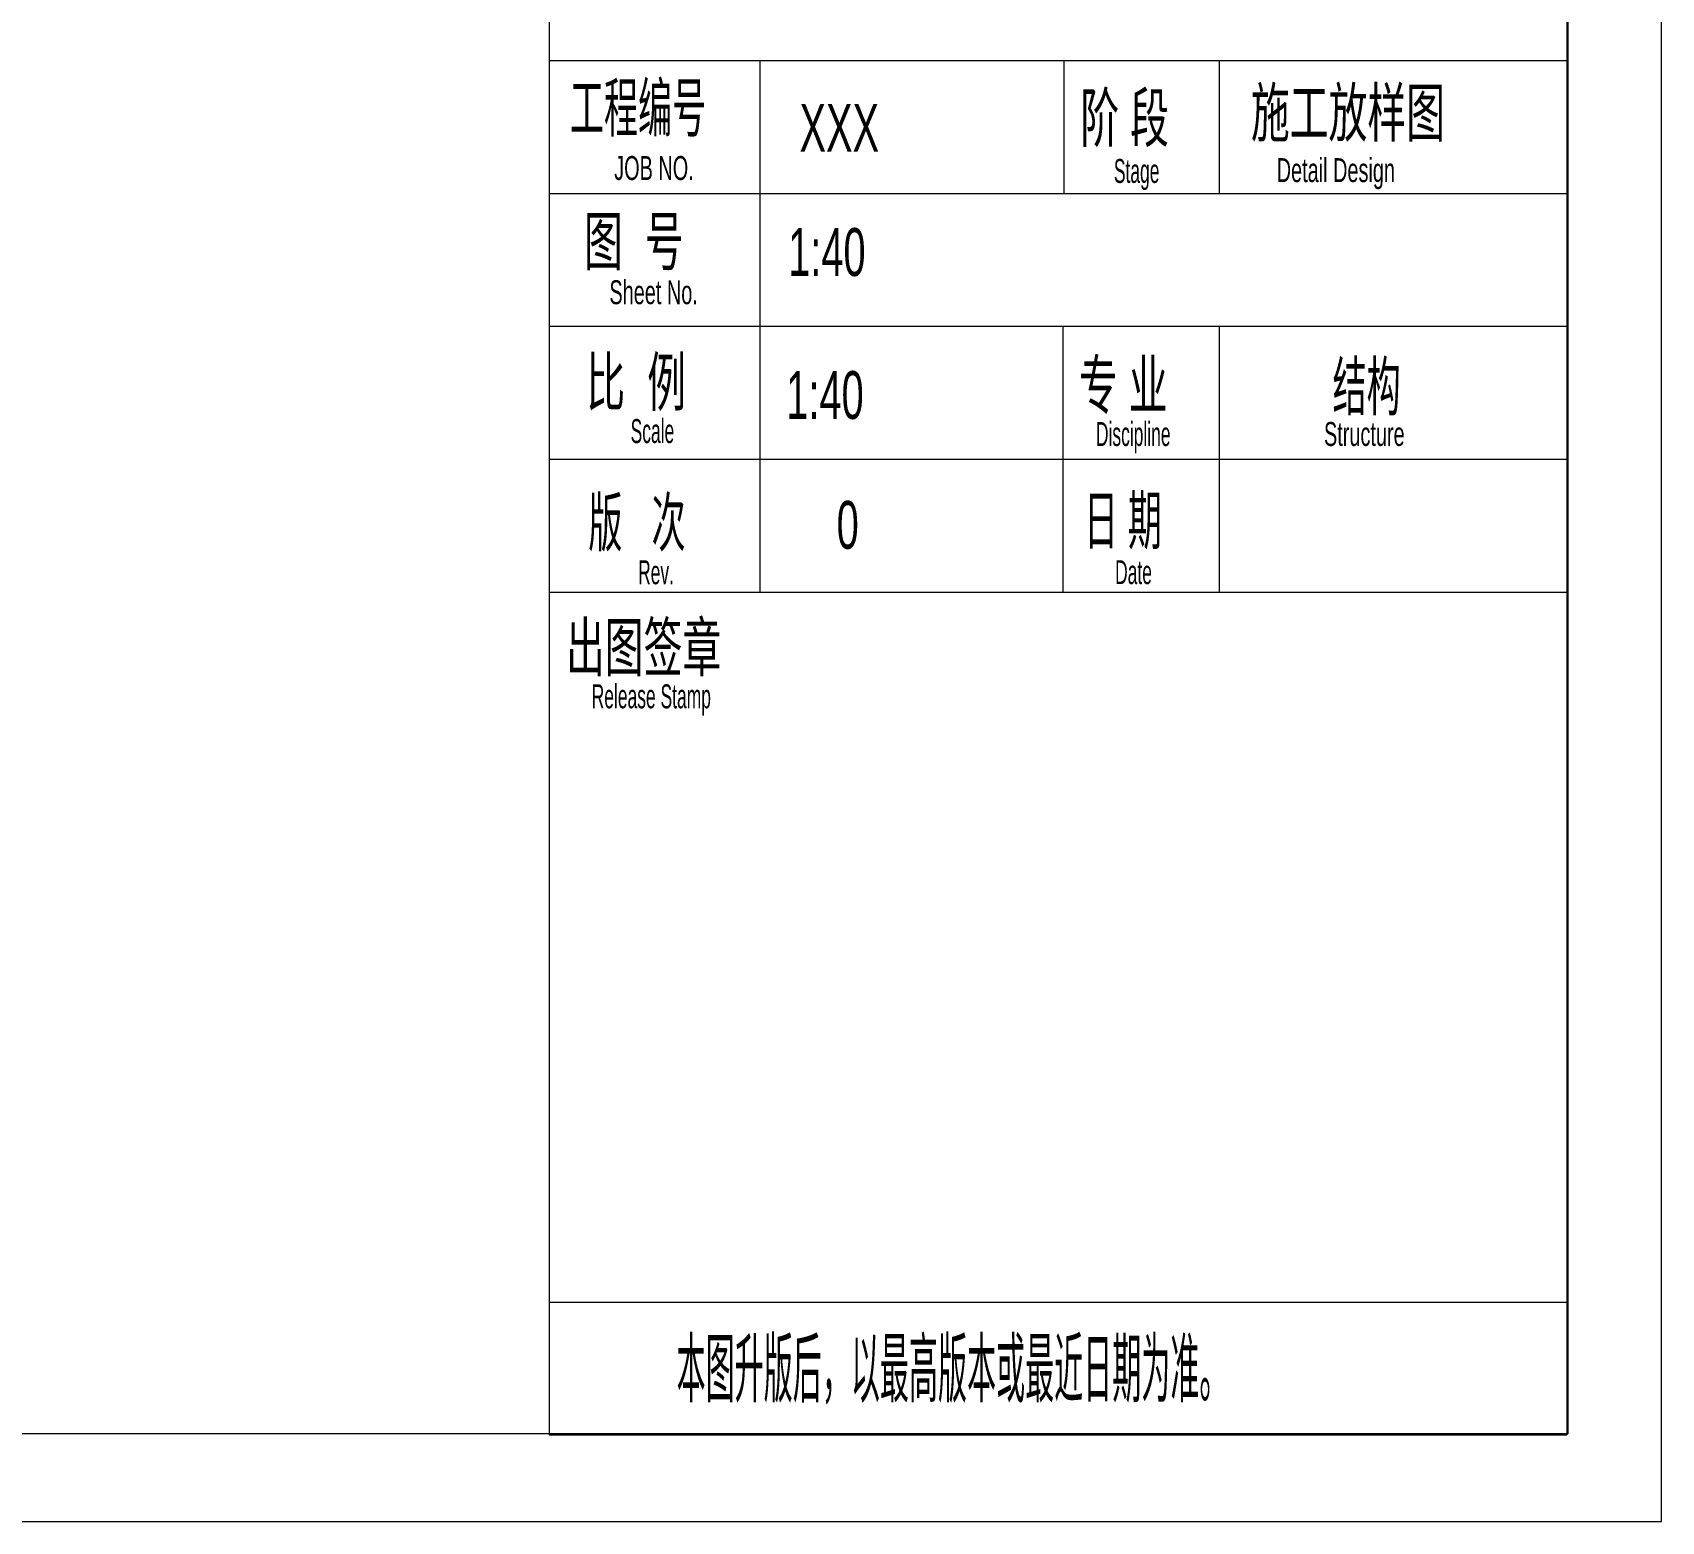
# Model space of a CAD drawing. Header units: millimetres. Extents: x 96 to 23960, y 200 to 17000.
# Drawn here: x 20498 to 23960, y 200 to 3365 of the extents above; entities that cross this region are included whole.
import ezdxf

# ---------------------------------------------------------------- set-up
doc = ezdxf.new("R2010")
doc.units = ezdxf.units.MM
doc.linetypes.add('XKITLINE00', pattern=[0])
doc.layers.add('DrawingSheet', color=5, linetype='Continuous', lineweight=0)
doc.layers.add('OtherObjectType', color=1, linetype='Continuous', lineweight=0)
doc.styles.add('$TD_AUDIT_GENERATED_(14A)', font='ARIAL.TTF')

# ---------------------------------------------------------------- blocks, each defined once
blk = doc.blocks.new('*A5')
at = {"layer": 'DrawingSheet', "color": 5, "linetype": 'XKITLINE00', "lineweight": 0}
for p, q in [((23960, 200), (23960, 17000)), ((200, 200), (23960, 200))]:
    blk.add_line(p, q, dxfattribs=at)
blk = doc.blocks.new('*A7')
at = {"layer": 'OtherObjectType', "color": 7, "linetype": 'XKITLINE00', "lineweight": 0}
for p, q in [((23960, 200), (23960, 17000)), ((21596, 16811.9), (21596, 384)), ((23758.8, 16811.9), (23758.8, 384)), ((23761.2, 16814), (23761.2, 386)), ((21596, 3306), (23758.8, 3306)), ((22044, 3304), (22044, 2176)), ((22689.6, 3306), (22689.6, 3023.5)), ((23020.3, 3306), (23020.3, 3023.5)), ((21596, 3023.5), (23758.8, 3023.5)), ((21596, 2740.9), (23758.8, 2740.9)), ((22688, 2740), (22688, 2176)), ((23020, 2740), (23020, 2176)), ((21596, 2458.4), (23758.8, 2458.4)), ((21596, 2175.9), (23758.8, 2175.9)), ((21596, 666.5), (23758.8, 666.5)), ((23761.2, 386), (720.2, 386)), ((21596, 384), (23758.8, 384)), ((200, 200), (23960, 200))]:
    blk.add_line(p, q, dxfattribs=at)
at = {"layer": 'OtherObjectType', "color": 7, "style": '$TD_AUDIT_GENERATED_(14A)'}
for s, height, width, p in [('\\M+5B9A4\\M+5B3CC\\M+5B1E0\\M+5BAC5', 101.707, 0.522006, (21640, 3155.1)), ('\\M+5CAA9\\M+5B9A4\\M+5B7C5\\M+5D1F9\\M+5CDBC', 101.707, 0.595, (23087.4, 3144.5)), ('\\M+5BDD7 \\M+5B6CE', 101.707, 0.595, (22724.8, 3133.6)), ('XXX', 101.71, 0.595, (22128, 3112)), ('JOB NO.', 50.85, 0.595, (21734.2, 3052)), ('Stage', 50.85, 0.522006, (22796.2, 3045.8)), ('Detail Design', 50.854, 0.595, (23142.3, 3047.6)), ('\\M+5CDBC  \\M+5BAC5', 101.707, 0.595, (21669.8, 2871.1)), ('1:40', 101.71, 0.595, (22104, 2848)), ('Sheet No.', 50.85, 0.595, (21724, 2788)), ('\\M+5B1C8  \\M+5C0FD', 101.707, 0.595, (21674.9, 2571.9)), ('\\M+5D7A8 \\M+5D2B5', 101.707, 0.595, (22721.8, 2565.6)), ('\\M+5BDE1\\M+5B9B9', 101.707, 0.522006, (23261, 2562.6)), ('1:40', 101.71, 0.595, (22100, 2544)), ('Scale', 50.85, 0.522006, (21769.1, 2492.8)), ('Discipline', 50.85, 0.522006, (22758, 2486.5)), ('Structure', 50.84, 0.595, (23242.8, 2486.6)), ('\\M+5B0E6   \\M+5B4CE', 101.707, 0.522006, (21679.3, 2273.6)), ('\\M+5C8D5 \\M+5C6DA', 101.707, 0.522006, (22732.8, 2278)), ('0', 101.7, 0.595, (22207, 2268)), ('Rev.', 50.85, 0.522006, (21785, 2192.6)), ('Date', 50.85, 0.522006, (22798.8, 2192.8)), ('\\M+5B3F6\\M+5CDBC\\M+5C7A9\\M+5D5C2', 101.707, 0.595, (21631.6, 2007.9)), ('Release Stamp', 50.854, 0.522006, (21686.3, 1928.8)), ('\\M+5B1BE\\M+5CDBC\\M+5C9FD\\M+5B0E6\\M+5BAF3\\M+5A3AC\\M+5D2D4\\M+5D7EE\\M+5B8DF\\M+5B0E6\\M+5B1BE\\M+5BBF2\\M+5D7EE\\M+5BDFC\\M+5C8D5\\M+5C6DA\\M+5CEAA\\M+5D7BC\\M+5A1A3', 120, 0.37715, (21866.8, 466))]:
    blk.add_text(s, height=height, dxfattribs=dict(at, width=width)).set_placement(p)

msp = doc.modelspace()

# ---------------------------------------------------------------- block references
at = {"lineweight": 0}
for name in ['*A5', '*A7']:
    msp.add_blockref(name, (0, 0), dxfattribs=at)

doc.saveas('drawing.dxf')
